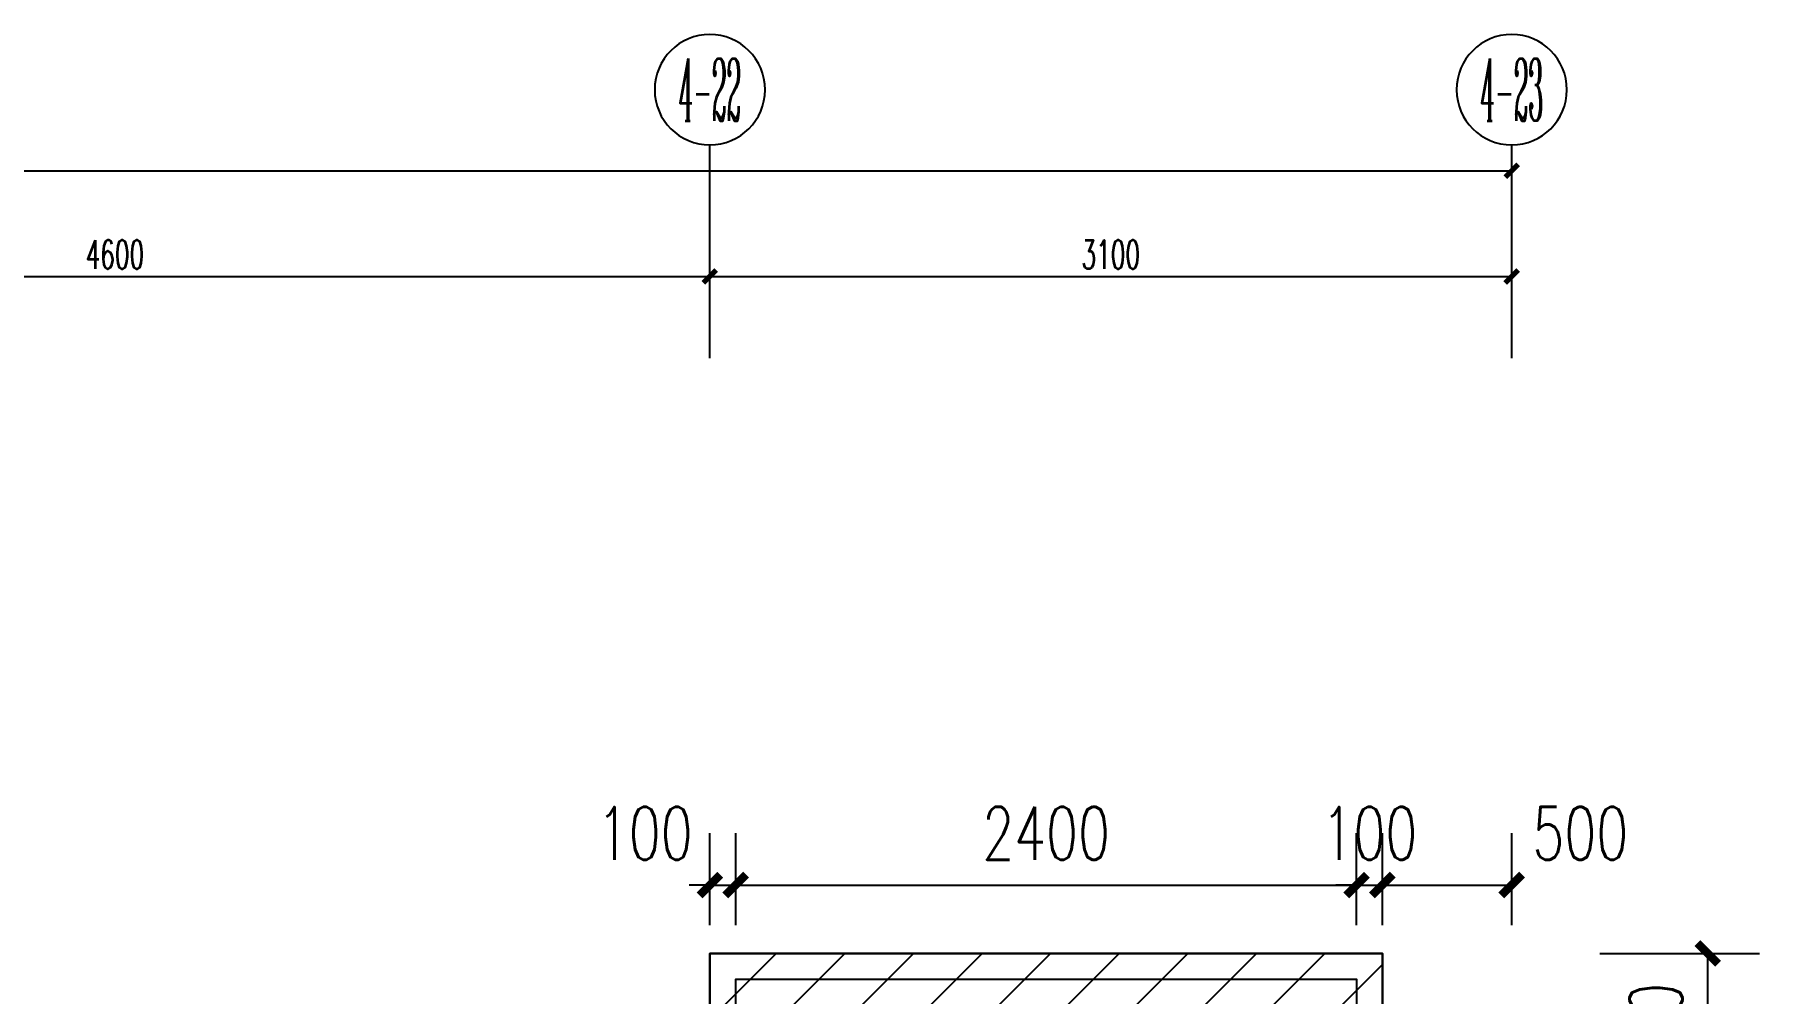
# Model space of a CAD drawing. Extents: x 184967 to 628822, y -100826 to 121332.
# Drawn here: x 289714 to 296383, y 20367 to 24074 of the extents above; entities that cross this region are included whole.
import ezdxf
from ezdxf.enums import TextEntityAlignment as Align

# ---------------------------------------------------------------- set-up
doc = ezdxf.new("R2010")
doc.units = 0
doc.header["$MEASUREMENT"] = 0
for name, color, linetype in [('AXIS_TEXT', 7, 'Continuous'), ('PUB_DIM', 3, 'Continuous'), ('pub_dim1', 190, 'Continuous'), ('WALL', 145, 'Continuous'), ('看线', 67, 'Continuous'), ('面积匡算', 1, 'Continuous')]:
    doc.layers.add(name, color=color, linetype=linetype)
doc.styles.add('_TCH_AXIS', font='COMPLEX', dxfattribs={"bigfont": 'GBCBIG'})
doc.styles.add('_TCH_DIM_T3', font='SIMPLEX', dxfattribs={"width": 0.705882, "bigfont": 'GBCBIG'})
doc.styles.add('COMPLEX', font='COMPLEX')
doc.styles.add('尺寸标注', font='txt.shx', dxfattribs={"width": 0.6, "height": 110})
doc.dimstyles.new('1-50', dxfattribs={"dimscale": 50, "dimtxt": 110, "dimasz": 1, "dimexe": 2, "dimexo": 2, "dimgap": 0.6, "dimtad": 1, "dimdec": 0, "dimrnd": 5, "dimtxsty": '尺寸标注', "dimblk": 'ARCHTICK', "dimcen": 2.5, "dimclrd": 251, "dimclre": 251, "dimclrt": 50, "dimadec": 0, "dimazin": 0, "dimtfac": 1, "dimtdec": 0, "dimtix": 1, "dimtmove": 2, "dimatfit": 3, "dimldrblk": 'DOT', "dimfxl": 0, "dimarcsym": 0})
doc.dimstyles.new('_TCH_ARCH&&80', dxfattribs={"dimtxt": 204, "dimasz": 80, "dimexe": 200, "dimexo": 240, "dimgap": 98, "dimtad": 1, "dimdec": 0, "dimzin": 0, "dimdsep": 46, "dimtxsty": '_TCH_DIM_T3', "dimblk": 'ARCHTICK', "dimcen": 0.09, "dimclrt": 7, "dimazin": 2, "dimtfac": 1, "dimtdec": 0, "dimtix": 1, "dimtmove": 2, "dimatfit": 3, "dimfxl": 0, "dimtolj": 1, "dimtzin": 0, "dimarcsym": 0})

# ---------------------------------------------------------------- blocks, each defined once
blk = doc.blocks.new('_ArchTick')
at = {"color": 0, "linetype": 'ByBlock', "const_width": 0.4}
blk.add_lwpolyline([(-0.5, -0.5), (0.5, 0.5)], dxfattribs=at)
blk = doc.blocks.new('*D560')
at = {"layer": 'Defpoints', "color": 0, "transparency": 16777216}
for p in [(11900, 0), (12557.9, 0), (11900, -600)]:
    blk.add_point(p, dxfattribs=at)
at = {"layer": 'pub_dim1', "color": 0, "lineweight": -2, "transparency": 16777216}
for p, q in [((12140, 0), (12757.9, 0)), ((12557.9, -600), (12557.9, 0)), ((12140, -600), (12757.9, -600))]:
    blk.add_line(p, q, dxfattribs=at)
at = {"layer": 'pub_dim1', "color": 0, "lineweight": -2, "transparency": 16777216, "xscale": 80, "yscale": 80, "zscale": 80}
for p, rotation in [((12557.9, 0), 90), ((12557.9, -600), 270)]:
    blk.add_blockref('_ArchTick', p, dxfattribs=dict(at, rotation=rotation))
at = {"layer": 'pub_dim1', "color": 7, "transparency": 16777216, "insert": (12357.9, -300), "char_height": 204, "attachment_point": 5, "rotation": 90, "style": '_TCH_DIM_T3'}
blk.add_mtext('\\A1;600', dxfattribs=at)
blk = doc.blocks.new('*D561')
at = {"layer": 'Defpoints', "color": 0, "transparency": 16777216}
for p in [(8800, 263.9), (8700, -131.3), (8800, -131.3)]:
    blk.add_point(p, dxfattribs=at)
at = {"layer": 'pub_dim1', "color": 0, "lineweight": -2, "transparency": 16777216}
for p, q in [((8700, 108.7), (8700, 463.9)), ((8800, 108.7), (8800, 463.9)), ((8700, 263.9), (8620, 263.9)), ((8700, 263.9), (8800, 263.9)), ((8800, 263.9), (8880, 263.9))]:
    blk.add_line(p, q, dxfattribs=at)
at = {"layer": 'pub_dim1', "color": 0, "lineweight": -2, "transparency": 16777216, "xscale": 80, "yscale": 80, "zscale": 80}
blk.add_blockref('_ArchTick', (8700, 263.9), dxfattribs=at)
at = {"layer": 'pub_dim1', "color": 0, "lineweight": -2, "transparency": 16777216, "xscale": 80, "yscale": 80, "zscale": 80, "rotation": 180}
blk.add_blockref('_ArchTick', (8800, 263.9), dxfattribs=at)
at = {"layer": 'pub_dim1', "color": 7, "transparency": 16777216, "insert": (8448.6, 463.9), "char_height": 204, "attachment_point": 5, "style": '_TCH_DIM_T3'}
blk.add_mtext('\\A1;100', dxfattribs=at)
blk = doc.blocks.new('*D562')
at = {"layer": 'Defpoints', "color": 0, "transparency": 16777216}
for p in [(11200, 263.9), (8800, -131.3), (11200, -131.3)]:
    blk.add_point(p, dxfattribs=at)
at = {"layer": 'pub_dim1', "color": 0, "lineweight": -2, "transparency": 16777216}
for p, q in [((8800, 108.7), (8800, 463.9)), ((11200, 108.7), (11200, 463.9)), ((8800, 263.9), (11200, 263.9))]:
    blk.add_line(p, q, dxfattribs=at)
at = {"layer": 'pub_dim1', "color": 0, "lineweight": -2, "transparency": 16777216, "xscale": 80, "yscale": 80, "zscale": 80, "rotation": 180}
blk.add_blockref('_ArchTick', (8800, 263.9), dxfattribs=at)
at = {"layer": 'pub_dim1', "color": 0, "lineweight": -2, "transparency": 16777216, "xscale": 80, "yscale": 80, "zscale": 80}
blk.add_blockref('_ArchTick', (11200, 263.9), dxfattribs=at)
at = {"layer": 'pub_dim1', "color": 7, "transparency": 16777216, "insert": (10000, 463.9), "char_height": 204, "attachment_point": 5, "style": '_TCH_DIM_T3'}
blk.add_mtext('\\A1;2400', dxfattribs=at)
blk = doc.blocks.new('*D563')
at = {"layer": 'Defpoints', "color": 0, "transparency": 16777216}
for p in [(11300, 263.9), (11200, -131.3), (11300, -131.3)]:
    blk.add_point(p, dxfattribs=at)
at = {"layer": 'pub_dim1', "color": 0, "lineweight": -2, "transparency": 16777216}
for p, q in [((11200, 108.7), (11200, 463.9)), ((11300, 108.7), (11300, 463.9)), ((11200, 263.9), (11120, 263.9)), ((11200, 263.9), (11300, 263.9)), ((11300, 263.9), (11380, 263.9))]:
    blk.add_line(p, q, dxfattribs=at)
at = {"layer": 'pub_dim1', "color": 0, "lineweight": -2, "transparency": 16777216, "xscale": 80, "yscale": 80, "zscale": 80}
blk.add_blockref('_ArchTick', (11200, 263.9), dxfattribs=at)
at = {"layer": 'pub_dim1', "color": 0, "lineweight": -2, "transparency": 16777216, "xscale": 80, "yscale": 80, "zscale": 80, "rotation": 180}
blk.add_blockref('_ArchTick', (11300, 263.9), dxfattribs=at)
at = {"layer": 'pub_dim1', "color": 7, "transparency": 16777216, "insert": (11250, 463.9), "char_height": 204, "attachment_point": 5, "style": '_TCH_DIM_T3'}
blk.add_mtext('\\A1;100', dxfattribs=at)
blk = doc.blocks.new('*D564')
at = {"layer": 'Defpoints', "color": 0, "transparency": 16777216}
for p in [(11800, 263.9), (11300, -131.3), (11800, -131.3)]:
    blk.add_point(p, dxfattribs=at)
at = {"layer": 'pub_dim1', "color": 0, "lineweight": -2, "transparency": 16777216}
for p, q in [((11300, 108.7), (11300, 463.9)), ((11800, 108.7), (11800, 463.9)), ((11300, 263.9), (11800, 263.9))]:
    blk.add_line(p, q, dxfattribs=at)
at = {"layer": 'pub_dim1', "color": 0, "lineweight": -2, "transparency": 16777216, "xscale": 80, "yscale": 80, "zscale": 80, "rotation": 180}
blk.add_blockref('_ArchTick', (11300, 263.9), dxfattribs=at)
at = {"layer": 'pub_dim1', "color": 0, "lineweight": -2, "transparency": 16777216, "xscale": 80, "yscale": 80, "zscale": 80}
blk.add_blockref('_ArchTick', (11800, 263.9), dxfattribs=at)
at = {"layer": 'pub_dim1', "color": 7, "transparency": 16777216, "insert": (12065.1, 463.9), "char_height": 204, "attachment_point": 5, "style": '_TCH_DIM_T3'}
blk.add_mtext('\\A1;500', dxfattribs=at)
blk = doc.blocks.new('*D723')
at = {"layer": 'Defpoints', "color": 0, "linetype": 'ByBlock', "transparency": 16777216}
for p in [(295425.2, 23547.7), (256725.2, 22822.5), (295425.2, 22822.5)]:
    blk.add_point(p, dxfattribs=at)
at = {"layer": 'PUB_DIM', "color": 251, "lineweight": -2, "transparency": 16777216}
for p, q in [((256725.2, 23297.7), (256725.2, 23647.7)), ((295425.2, 23297.7), (295425.2, 23647.7)), ((256725.2, 23547.7), (295425.2, 23547.7))]:
    blk.add_line(p, q, dxfattribs=at)
at = {"layer": 'PUB_DIM', "color": 251, "linetype": 'ByBlock', "lineweight": -2, "transparency": 16777216, "xscale": 50, "yscale": 50, "zscale": 50, "rotation": 180}
blk.add_blockref('_ArchTick', (256725.2, 23547.7), dxfattribs=at)
at = {"layer": 'PUB_DIM', "color": 251, "linetype": 'ByBlock', "lineweight": -2, "transparency": 16777216, "xscale": 50, "yscale": 50, "zscale": 50}
blk.add_blockref('_ArchTick', (295425.2, 23547.7), dxfattribs=at)
at = {"layer": 'PUB_DIM', "color": 50, "linetype": 'ByBlock', "transparency": 16777216, "insert": (276075.2, 23632.7), "char_height": 110, "attachment_point": 5, "style": '尺寸标注'}
blk.add_mtext('38700', dxfattribs=at)
blk = doc.blocks.new('_Dot')
at = {"color": 0, "linetype": 'ByBlock', "lineweight": -2}
blk.add_line((-0.5, 0), (-1, 0), dxfattribs=at)
at = {"color": 0, "linetype": 'ByBlock', "const_width": 0.5}
blk.add_lwpolyline([(-0.25, 0, 1), (0.25, 0, 1)], format="xyb", close=True, dxfattribs=at)
blk = doc.blocks.new('_AXISO')
blk.add_circle((0, 0), 0.5)
at = {"layer": 'AXIS_TEXT', "style": 'COMPLEX', "width": 1.041667}
blk.add_attdef('A', text='', height=0.56, dxfattribs=at).set_placement((-0.25, -0.28), (0.25, -0.28), align=Align.FIT)
blk = doc.blocks.new('*D734')
at = {"layer": 'Defpoints', "color": 0, "linetype": 'ByBlock', "transparency": 16777216}
for p in [(292325.2, 23138.8), (287725.2, 22822.5), (292325.2, 22822.5)]:
    blk.add_point(p, dxfattribs=at)
at = {"layer": 'WALL', "color": 251, "lineweight": -2, "transparency": 16777216}
for p, q in [((287725.2, 22922.5), (287725.2, 23238.8)), ((292325.2, 22922.5), (292325.2, 23238.8)), ((287725.2, 23138.8), (292325.2, 23138.8))]:
    blk.add_line(p, q, dxfattribs=at)
at = {"layer": 'WALL', "color": 251, "linetype": 'ByBlock', "lineweight": -2, "transparency": 16777216, "xscale": 50, "yscale": 50, "zscale": 50, "rotation": 180}
blk.add_blockref('_ArchTick', (287725.2, 23138.8), dxfattribs=at)
at = {"layer": 'WALL', "color": 251, "linetype": 'ByBlock', "lineweight": -2, "transparency": 16777216, "xscale": 50, "yscale": 50, "zscale": 50}
blk.add_blockref('_ArchTick', (292325.2, 23138.8), dxfattribs=at)
at = {"layer": 'WALL', "color": 50, "linetype": 'ByBlock', "transparency": 16777216, "insert": (290025.2, 23223.8), "char_height": 110, "attachment_point": 5, "style": '尺寸标注'}
blk.add_mtext('4600', dxfattribs=at)
blk = doc.blocks.new('*D735')
at = {"layer": 'Defpoints', "color": 0, "linetype": 'ByBlock', "transparency": 16777216}
for p in [(295425.2, 23138.8), (292325.2, 22822.5), (295425.2, 22822.5)]:
    blk.add_point(p, dxfattribs=at)
at = {"layer": 'WALL', "color": 251, "lineweight": -2, "transparency": 16777216}
for p, q in [((292325.2, 22922.5), (292325.2, 23238.8)), ((295425.2, 22922.5), (295425.2, 23238.8)), ((292325.2, 23138.8), (295425.2, 23138.8))]:
    blk.add_line(p, q, dxfattribs=at)
at = {"layer": 'WALL', "color": 251, "linetype": 'ByBlock', "lineweight": -2, "transparency": 16777216, "xscale": 50, "yscale": 50, "zscale": 50, "rotation": 180}
blk.add_blockref('_ArchTick', (292325.2, 23138.8), dxfattribs=at)
at = {"layer": 'WALL', "color": 251, "linetype": 'ByBlock', "lineweight": -2, "transparency": 16777216, "xscale": 50, "yscale": 50, "zscale": 50}
blk.add_blockref('_ArchTick', (295425.2, 23138.8), dxfattribs=at)
at = {"layer": 'WALL', "color": 50, "linetype": 'ByBlock', "transparency": 16777216, "insert": (293875.2, 23223.8), "char_height": 110, "attachment_point": 5, "style": '尺寸标注'}
blk.add_mtext('3100', dxfattribs=at)
blk = doc.blocks.new('C')
at = {"layer": '看线'}
for points in [[(8700, -600), (8700, 0), (11300, 0), (11300, -600)], [(8800, -600), (8800, -100), (11200, -100), (11200, -600)]]:
    blk.add_lwpolyline(points, dxfattribs=at)
at = {"layer": 'pub_dim1'}
for base, p1, p2, text, picture, middle in [((8800, 263.9), (8700, -131.3), (8800, -131.3), '100', '*D561', (8448.6, 463.9)), ((11800, 263.9), (11300, -131.3), (11800, -131.3), '500', '*D564', (12065.1, 463.9))]:
    dim = blk.add_linear_dim(base=base, p1=p1, p2=p2, angle=0, text=text, dimstyle='_TCH_ARCH&&80', dxfattribs=at)
    dim.commit()
    dim.dimension.update_dxf_attribs({"geometry": picture, "text_midpoint": middle, "dimtype": 129})
for p1, p2, distance, text, picture, middle in [((8800, -131.3), (11200, -131.3), 395.3, '2400', '*D562', (10000, 463.9)), ((11200, -131.3), (11300, -131.3), 395.3, '100', '*D563', (11250, 463.9)), ((11900, -600), (11900, 0), -657.9, '600', '*D560', (12357.9, -300))]:
    dim = blk.add_aligned_dim(p1=p1, p2=p2, distance=distance, text=text, dimstyle='_TCH_ARCH&&80', dxfattribs=at)
    dim.commit()
    dim.dimension.update_dxf_attribs({"geometry": picture, "text_midpoint": middle})

msp = doc.modelspace()

# ---------------------------------------------------------------- hatches: boundary and pattern name
at = {"layer": '面积匡算'}
h = msp.add_hatch(dxfattribs=at)
h.set_pattern_fill('ANSI31', color=5, scale=1500)
h.paths.add_polyline_path([(287825.2, 19922.5), (287825.2, 20522.5), (283625.2, 20522.5), (283625.2, 19322.5), (282325.2, 19322.5), (282325.2, 12022.5), (283425.2, 12022.5), (283425.2, 11422.5), (284725.2, 11422.5), (284725.2, 9422.5), (285275.2, 9422.5), (285275.2, 9022.5), (292125.2, 9022.5), (292125.2, 9422.5), (295525.2, 9422.5), (295525.2, 15922.5), (296125.2, 15922.5), (296125.2, 16922.5), (295525.2, 16922.5), (295525.2, 19922.5), (294925.2, 19922.5), (294925.2, 20522.5), (292325.2, 20522.5), (292325.2, 19922.5)])

# ---------------------------------------------------------------- linework, layer by layer
at = {"layer": 'PUB_DIM', "linetype": 'ByBlock'}
for p, q in [((292325.2, 22822.5), (292325.2, 23647.4)), ((295425.2, 22822.5), (295425.2, 23647.4))]:
    msp.add_line(p, q, dxfattribs=at)
at = {"layer": 'WALL', "color": 1, "linetype": 'ByBlock', "elevation": -6.9}
msp.add_lwpolyline([(285275.2, 9022.5), (292125.2, 9022.5), (292125.2, 9422.5), (295525.2, 9422.5), (295525.2, 15922.5), (296125.2, 15922.5), (296125.2, 16922.5), (295525.2, 16922.5), (295525.2, 19922.5), (294925.2, 19922.5), (294925.2, 20522.5), (292325.2, 20522.5), (292325.2, 19922.5), (287825.2, 19922.5)], dxfattribs=at)

# ---------------------------------------------------------------- block references
at = {"layer": 'PUB_DIM', "linetype": 'ByBlock'}
ref = msp.add_blockref('_AXISO', (292325.2, 23860.7), dxfattribs=dict(at, xscale=-426.6560000000001, yscale=426.6560000000001, zscale=426.6560000000001))
ref.add_attrib('A', '4-22', dxfattribs={"layer": 'AXIS_TEXT', "height": 241.35, "style": '_TCH_AXIS', "width": 0.259259}).set_placement((292204.5, 23740.1), (292445.9, 23740.1), align=Align.FIT)
ref = msp.add_blockref('_AXISO', (295425.2, 23860.7), dxfattribs=dict(at, xscale=-426.6560000000001, yscale=426.6560000000001, zscale=426.6560000000001))
ref.add_attrib('A', '4-23', dxfattribs={"layer": 'AXIS_TEXT', "height": 241.35, "style": '_TCH_AXIS', "width": 0.259259}).set_placement((295304.5, 23740.1), (295545.9, 23740.1), align=Align.FIT)
at = {"layer": 'WALL'}
msp.add_blockref('C', (283625.2, 20522.5), dxfattribs=at)

# ---------------------------------------------------------------- dimensions: what is measured, and where the dimension line sits
at = {"layer": 'PUB_DIM', "linetype": 'ByBlock'}
dim = msp.add_aligned_dim(p1=(256725.2, 22822.5), p2=(295425.2, 22822.5), distance=725.2, dimstyle='1-50', override={"dimfxl": 5, "dimfxlon": 1}, dxfattribs=at)
dim.commit()
dim.dimension.update_dxf_attribs({"geometry": '*D723', "text_midpoint": (276075.2, 23632.7)})
at = {"layer": 'WALL', "color": 1, "linetype": 'ByBlock'}
for base, p1, p2, picture, middle in [((292325.2, 23138.8), (287725.2, 22822.5), (292325.2, 22822.5), '*D734', (290025.2, 23223.8)), ((295425.2, 23138.8), (292325.2, 22822.5), (295425.2, 22822.5), '*D735', (293875.2, 23223.8))]:
    dim = msp.add_linear_dim(base=base, p1=p1, p2=p2, angle=180, dimstyle='1-50', override={"dimfxl": 5, "dimfxlon": 1}, dxfattribs=at)
    dim.commit()
    dim.dimension.update_dxf_attribs({"geometry": picture, "text_midpoint": middle})

doc.saveas('drawing.dxf')
